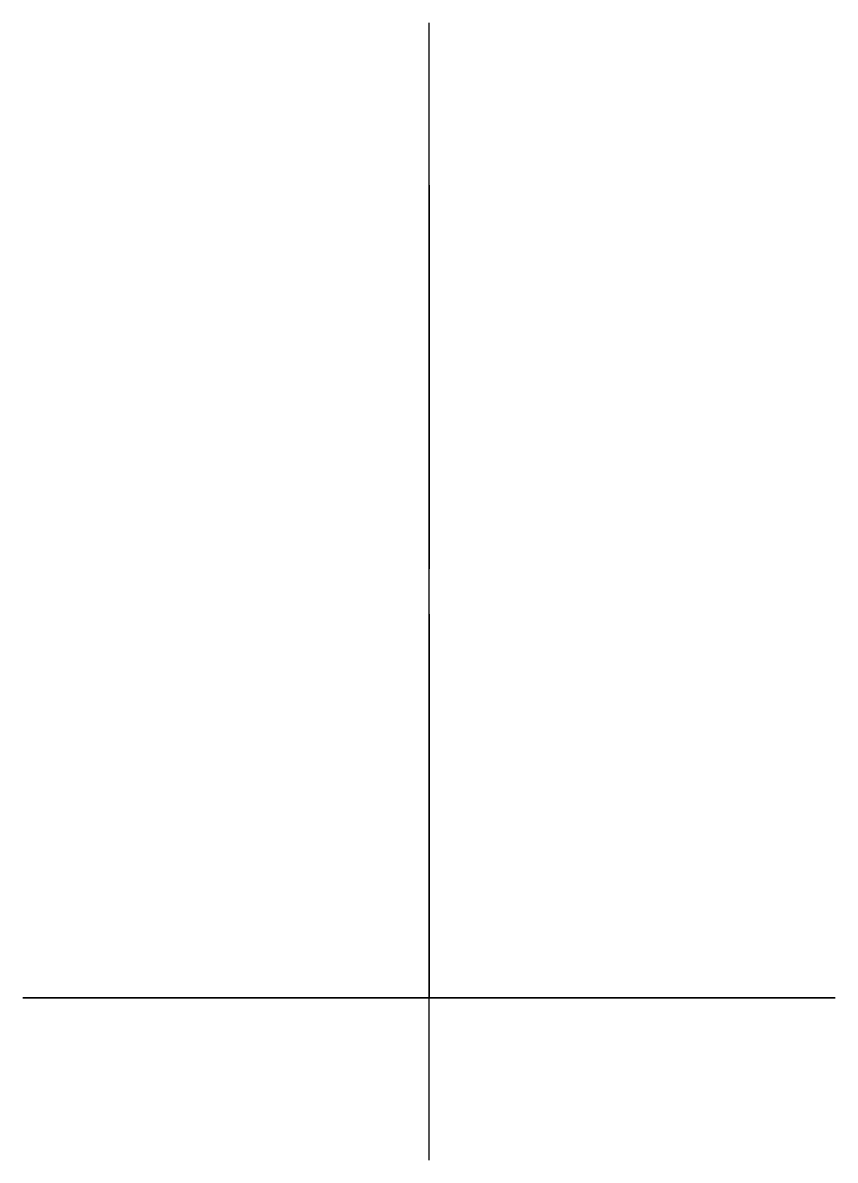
# Model space of a CAD drawing. Header units: millimetres. Extents: x -18 to 18, y -7.2 to 43.2.
import ezdxf

# ---------------------------------------------------------------- set-up
doc = ezdxf.new("R2010")
doc.units = ezdxf.units.MM

msp = doc.modelspace()

# ---------------------------------------------------------------- linework, layer by layer
for p, q in [((0, -7.2), (0, 43.2)), ((0, 0, 15), (0, 36, 15)), ((0, 0, -15), (0, 36, -15)), ((0, 36, -15), (0, 36, 15)), ((0, 36, -15), (0, 36, 15)), ((0, 36, 13), (0, 19, 13)), ((0, 36, -13), (0, 19, -13)), ((0, 36, 15), (0, 36, 13)), ((0, 36, 15), (0, 35.647, 13)), ((0, 36, 13), (0, 19, 13)), ((0, 35.647, 13), (0, 36, 13)), ((0, 36, 13), (0, 19, 13)), ((0, 17, 13), (0, 0, 13)), ((0, 17, -13), (0, 17, 13)), ((0, 17, -13), (0, 0, -13)), ((0, 17, 13), (0, 0, 13)), ((0, 9.75, 13), (0, 8.25, 13)), ((0, 8.25, 11.5), (0, 9.75, 11.5)), ((0, 9.75, 11.5), (0, 9.75, 13)), ((0, 9.75, 13), (0, 9.25, 11.5)), ((0, 8.25, 12.951), (0, 8.75, 11.5)), ((0, 8.25, 13), (0, 8.25, 11.5)), ((0, 0, 15), (0, 0.353, 13)), ((0, 0.353, 13), (0, 0, 13)), ((0, 0, 13), (0, 0, -13)), ((0, 0, -15), (0, 0, 15)), ((0, 0, 15), (0, 0, 13)), ((0, 0, -15), (0, 0, 15))]:
    msp.add_line(p, q)
at = {"extrusion": (0, 1, 0)}
for radius in [18, 15, 13]:
    msp.add_circle((0, 0), radius, dxfattribs=at)

doc.saveas('drawing.dxf')
